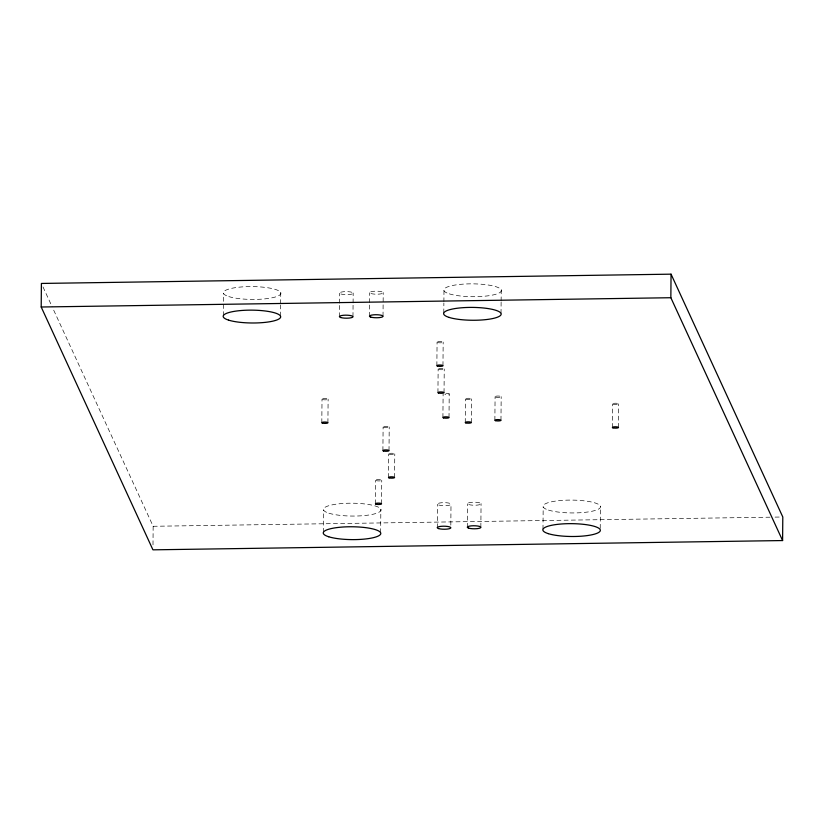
<?xml version="1.0" encoding="UTF-8"?>
<svg xmlns="http://www.w3.org/2000/svg" width="824" height="824" viewBox="0 0 824 824"><rect width="100%" height="100%" fill="white"/><g stroke="black" fill="none" stroke-linecap="round" stroke-linejoin="round"><path stroke-width="0.62" stroke-dasharray="4.12 3.09" d="M152.996 544.88L153.151 526.279L52.684 307.96M223.304 315.747L223.5 293.426M280.541 316.138L280.634 304.983M280.644 303.747L280.747 292.582M321.813 422.764L322.019 399.207M323.41 532.366L323.605 510.056M327.911 422.681L328.117 399.125M339.447 316.787L339.55 304.386M339.56 303.15L339.653 293.231M352.971 316.591L353.074 304.19M353.084 302.954L353.177 293.035M369.492 316.344L369.605 303.943M369.616 302.707L369.698 292.788M375.445 503.845L375.651 480.289M380.647 532.768L380.853 509.211M383.016 316.148L383.222 292.592M381.543 503.752L381.749 480.196M382.903 450.646L383.108 427.089M388.475 477.529L388.681 453.973M389.01 450.553L389.216 426.997M394.572 477.446L394.778 453.89M436.864 365.743L437.07 342.187M437.935 392.667L438.141 369.111M437.287 527.824L437.493 504.267M442.962 365.66L443.168 342.104M442.91 417.552L443.116 393.996M443.786 313.007L443.878 303.088M443.889 301.852L443.982 290.697M444.033 392.584L444.239 369.028M449.008 417.459L449.214 393.903M450.821 525.135L451.006 504.061M465.251 422.547L465.457 398.991M467.332 527.381L467.538 503.825M471.359 422.465L471.565 398.909M480.856 527.175L481.062 503.618M494.874 420.312L495.08 396.756M501.023 313.408L501.116 302.243M501.126 301.007L501.229 289.852M500.971 420.23L501.177 396.674M542.985 529.255L543.181 506.935M600.222 528.411L600.418 506.101M612.366 427.512L612.572 403.956M618.464 427.419L618.669 403.863M153.151 526.279L769.946 517.194M775.085 517.111L780.225 517.039M43.013 286.948L52.149 306.796M445.856 393.264A3.069 0.68 0.5 0 1 449.193 394.078A3.069 0.68 0.5 0 1 444.919 394.562M376.207 480.619A3.069 0.68 0.5 0 0 381.491 480.547A3.069 0.68 0.5 0 0 378.381 479.558A3.069 0.68 0.5 0 0 376.207 480.619M437.637 342.526A3.069 0.68 0.5 0 0 442.921 342.444A3.069 0.68 0.5 0 0 439.8 341.466A3.069 0.68 0.5 0 0 437.637 342.526M495.646 397.096A3.069 0.68 0.5 0 0 500.92 397.014A3.069 0.68 0.5 0 0 497.809 396.035A3.069 0.68 0.5 0 0 495.646 397.096M322.586 399.547A3.069 0.68 0.5 0 0 327.87 399.465A3.069 0.68 0.5 0 0 324.749 398.486A3.069 0.68 0.5 0 0 322.586 399.547M383.675 427.419A3.069 0.68 0.5 0 0 388.959 427.347A3.069 0.68 0.5 0 0 385.848 426.358A3.069 0.68 0.5 0 0 383.675 427.419M438.708 369.451A3.069 0.68 0.5 0 0 443.992 369.368A3.069 0.68 0.5 0 0 440.881 368.39A3.069 0.68 0.5 0 0 438.708 369.451M328.92 513.208A28.778 6.427 0.5 0 0 378.494 512.476A28.778 6.427 0.5 0 0 349.273 503.217A28.778 6.427 0.5 0 0 328.92 513.208M466.024 399.331A3.069 0.68 0.5 0 0 471.307 399.249A3.069 0.68 0.5 0 0 468.197 398.27A3.069 0.68 0.5 0 0 466.024 399.331M389.247 454.312A3.069 0.68 0.5 0 0 394.531 454.23A3.069 0.68 0.5 0 0 391.41 453.252A3.069 0.68 0.5 0 0 389.247 454.312M613.138 404.285A3.069 0.68 0.5 0 0 618.422 404.213A3.069 0.68 0.5 0 0 615.301 403.224A3.069 0.68 0.5 0 0 613.138 404.285M228.815 296.578A28.778 6.427 0.5 0 0 278.388 295.847A28.778 6.427 0.5 0 0 249.167 286.598A28.778 6.427 0.5 0 0 228.815 296.578M449.296 293.849A28.778 6.427 0.5 0 0 498.87 293.117A28.778 6.427 0.5 0 0 469.649 283.858A28.778 6.427 0.5 0 0 449.296 293.849M548.485 510.087A28.778 6.427 0.5 0 0 598.059 509.356A28.778 6.427 0.5 0 0 568.848 500.106A28.778 6.427 0.5 0 0 548.485 510.087M370.954 293.529A6.798 1.514 0.5 0 0 382.666 293.365A6.798 1.514 0.5 0 0 375.765 291.171A6.798 1.514 0.5 0 0 370.954 293.529M340.909 293.972A6.798 1.514 0.5 0 0 352.61 293.808A6.798 1.514 0.5 0 0 345.709 291.614A6.798 1.514 0.5 0 0 340.909 293.972M468.794 504.566A6.798 1.514 0.5 0 0 480.495 504.391A6.798 1.514 0.5 0 0 473.594 502.207A6.798 1.514 0.5 0 0 468.794 504.566M438.739 505.009A6.798 1.514 0.5 0 0 450.45 504.834A6.798 1.514 0.5 0 0 443.549 502.65A6.798 1.514 0.5 0 0 438.739 505.009"/><path stroke-width="1.24" d="M41.2 307.002L41.406 283.446L671.055 274.165L782.8 516.998L782.594 540.554L152.945 549.835L41.2 307.002L670.849 297.721L782.594 540.554M670.849 297.721L671.055 274.165M376.012 504.175A3.069 0.68 0.5 0 0 381.285 504.103A3.069 0.68 0.5 0 0 378.175 503.114A3.069 0.68 0.5 0 0 376.012 504.175M495.44 420.652A3.069 0.68 0.5 0 0 500.724 420.57A3.069 0.68 0.5 0 0 497.603 419.591A3.069 0.68 0.5 0 0 495.44 420.652M322.38 423.103A3.069 0.68 0.5 0 0 327.664 423.021A3.069 0.68 0.5 0 0 324.543 422.043A3.069 0.68 0.5 0 0 322.38 423.103M383.469 450.975A3.069 0.68 0.5 0 0 388.753 450.903A3.069 0.68 0.5 0 0 385.642 449.914A3.069 0.68 0.5 0 0 383.469 450.975M438.502 393.007A3.069 0.68 0.5 0 0 443.786 392.924A3.069 0.68 0.5 0 0 440.675 391.946A3.069 0.68 0.5 0 0 438.502 393.007M328.714 536.764A28.778 6.427 0.5 0 0 378.288 536.033A28.778 6.427 0.5 0 0 349.067 526.773A28.778 6.427 0.5 0 0 328.714 536.764M437.431 366.083A3.069 0.68 0.5 0 0 442.715 366A3.069 0.68 0.5 0 0 439.594 365.022A3.069 0.68 0.5 0 0 437.431 366.083M465.817 422.887A3.069 0.68 0.5 0 0 471.101 422.805A3.069 0.68 0.5 0 0 467.991 421.826A3.069 0.68 0.5 0 0 465.817 422.887M443.477 417.881A3.069 0.68 0.5 0 0 448.761 417.809A3.069 0.68 0.5 0 0 445.65 416.82A3.069 0.68 0.5 0 0 443.477 417.881M389.041 477.868A3.069 0.68 0.5 0 0 394.325 477.786A3.069 0.68 0.5 0 0 391.204 476.808A3.069 0.68 0.5 0 0 389.041 477.868M612.932 427.841A3.069 0.68 0.5 0 0 618.216 427.769A3.069 0.68 0.5 0 0 615.095 426.781A3.069 0.68 0.5 0 0 612.932 427.841M228.608 320.134A28.778 6.427 0.5 0 0 278.182 319.403A28.778 6.427 0.5 0 0 248.961 310.154A28.778 6.427 0.5 0 0 228.608 320.134M449.09 317.405A28.778 6.427 0.5 0 0 498.664 316.673A28.778 6.427 0.5 0 0 469.443 307.414A28.778 6.427 0.5 0 0 449.09 317.405M548.279 533.643A28.778 6.427 0.5 0 0 597.853 532.912A28.778 6.427 0.5 0 0 568.642 523.662A28.778 6.427 0.5 0 0 548.279 533.643M370.748 317.086A6.798 1.514 0.5 0 0 382.46 316.91A6.798 1.514 0.5 0 0 375.559 314.727A6.798 1.514 0.5 0 0 370.748 317.086M340.703 317.528A6.798 1.514 0.5 0 0 352.404 317.353A6.798 1.514 0.5 0 0 345.503 315.17A6.798 1.514 0.5 0 0 340.703 317.528M468.588 528.122A6.798 1.514 0.5 0 0 480.289 527.947A6.798 1.514 0.5 0 0 473.398 525.764A6.798 1.514 0.5 0 0 468.588 528.122M438.533 528.565A6.798 1.514 0.5 0 0 450.244 528.39A6.798 1.514 0.5 0 0 443.343 526.206A6.798 1.514 0.5 0 0 438.533 528.565"/></g></svg>
